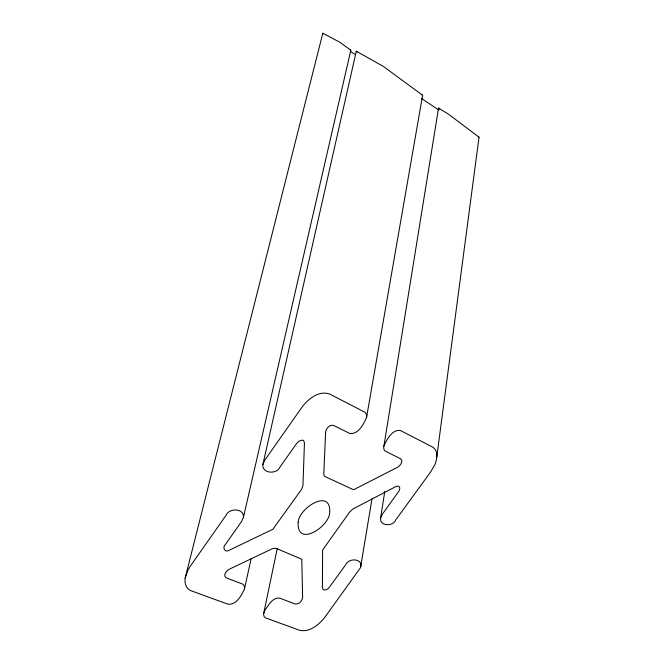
<?xml version="1.0" encoding="UTF-8"?>
<svg xmlns="http://www.w3.org/2000/svg" width="664" height="664" viewBox="0 0 664 664"><rect width="100%" height="100%" fill="white"/><g stroke="black" fill="none" stroke-linecap="round" stroke-linejoin="round"><path stroke-width="1" d="M384.796 491.41L380.605 518.02C379.343 526.419 393.163 526.743 395.786 519.837L430.795 471.747L435.061 464.194L436.306 460.426L479.034 137.174L448.25 114.009L438.547 108.099L383.684 447.478L384.099 449.802L385.078 450.989L400.757 458.832C403.712 461.38 400.052 465.97 397.462 467.331L354.07 489.501L352.526 489.293L325.119 476.594L324.09 475.598L323.783 473.98L325.617 432.098C326.032 428.562 329.585 424.271 333.461 425.367L349.662 433.426C358.344 434.779 363.523 424.138 366.545 417.531L422.611 95.267L383.311 66.383L356.302 51.211L262.844 464.601C261.923 473.673 276.938 474.677 280.05 466.958L296.592 443.51L299.016 441.128L302.303 440.124A3.005 2.432 -32.2 0 1 303.747 440.788L304.444 442.913L302.942 485.699L301.498 489.476L272.871 529.25L228.864 550.414C224.855 553.021 222.083 547.327 225.328 544.546L241.497 521.63L243.464 517.198L350.833 50.182L339.893 42.297L322.812 33.2L185.206 577.904C184.21 582.884 186.078 589.043 191.249 590.819L228.076 604.232C236.492 605.029 241.654 595.334 244.501 588.744L251.216 558.349M243.464 517.198C244.144 508.209 229.204 507.719 226.125 515.189L190.253 566.267L187.895 570.152L185.206 577.904M244.501 588.744L244.46 586.27L242.933 584.229L226.059 577.788C222.556 575.514 226.474 570.426 229.221 569.255L272.589 548.589L275.859 548.223L301.78 559.221L302.626 597.492C302.278 600.895 298.908 604.68 295.256 604.016L279.851 598.181C273.02 596.87 268.887 604.755 265.608 609.245C263.799 611.552 262.18 616.341 265.658 617.927L299.464 630.244C309.681 632.659 319.11 624.625 324.978 617.097L360.519 567.654L371.989 498.797M366.545 417.531L366.644 414.792L365.266 412.427L329.908 394.167C318.952 389.992 307.955 399.081 301.813 407.439L264.878 460.027L262.844 464.601M360.942 566.301C361.988 557.959 348.177 558.117 345.62 564.84L329.601 586.918C328.531 589.242 322.887 592.139 322.397 588.005L322.613 550.049L349.862 511.753L353.057 508.923L395.661 486.662L398.043 486.098A2.814 2.175 -36.5 0 1 399.305 486.72L399.828 488.115L399.238 490.679L382.622 513.828L380.605 518.02M263.708 613.37L277.245 548.481M383.875 446.092C386.904 439.651 391.926 429.268 400.4 430.488L432.471 447.005C435.982 448.839 437.136 453.155 436.887 456.849M479.034 137.174L478.337 137.099M350.833 50.182L350.177 49.941M422.611 95.267L422.121 95.101M438.721 109.933L421.731 98.67M350.301 51.286L355.364 54.655M439.643 109.128L438.547 108.099M357.074 52.041L356.236 51.244M322.762 33.341L323.136 33.773M298.178 522.551C296.634 547.908 329.369 526.685 329.659 512.732C331.543 487.085 298.302 508.392 298.178 522.551"/></g></svg>
